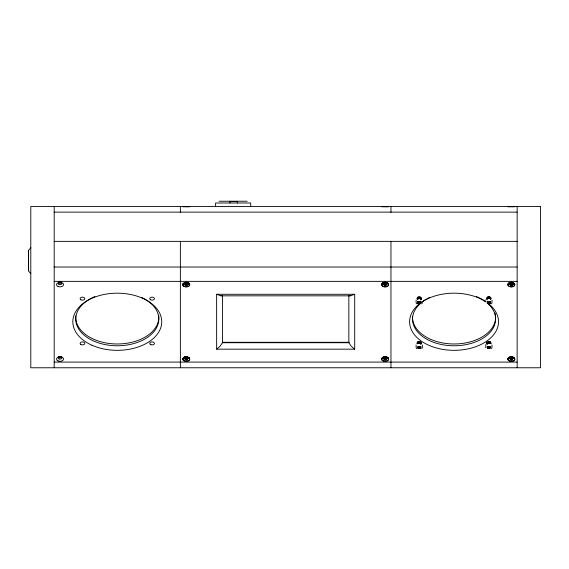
<?xml version="1.0" encoding="UTF-8"?>
<svg xmlns="http://www.w3.org/2000/svg" width="569" height="569" viewBox="0 0 569 569"><rect width="100%" height="100%" fill="white"/><g stroke="black" fill="none" stroke-linecap="round" stroke-linejoin="round"><path stroke-width="0.85" d="M184.612 283.12C186.283 284.244 185.33 281.875 184.612 283.134M383.606 283.028L384.48 283.447L384.274 282.949M417.888 342.275L417.895 342.652M487.377 298.533L487.171 297.786M420.946 343.918L419.922 342.83L418.002 343.349M188.787 358.093L188.119 358.15M387.66 283.575L386.92 283.767M387.688 358.107L387.012 358.15M513.224 358.15L513.693 357.986M420.939 343.996L419.794 342.787L417.696 343.491M512.925 283.753C514.532 282.516 513.814 284.898 512.925 283.732M187.173 357.346L187.158 357.51A2.127 1.366 0 0 0 187.244 357.901L186.76 357.908M386.074 357.346L386.052 357.51A2.127 1.366 0 0 0 386.138 357.88L385.654 357.908M490.222 298.028L490.229 297.317L490.172 298.22M490.222 342.773L490.201 342.417M487.156 343.996C486.822 342.118 490.144 341.663 490.578 343.37M420.605 343.32L419.666 342.318L418.08 342.794M487.299 298.881C486.282 296.492 491.851 296.655 490.229 298.903C490.656 296.961 487.156 297.274 487.164 298.917M490.215 343.32L490.201 342.965M487.156 344.046C487.292 341.677 490.563 343.783 490.528 342.673C489.817 341.329 486.566 341.869 487.299 343.626M490.578 297.203L490.229 297.836M485.706 300.276L485.784 299.799M187.407 283.398L187.365 283.255A1.394 0.896 0 0 1 187.386 283.021L187.158 283.056A2.127 1.366 0 0 0 187.244 283.447C185.537 282.964 189.577 284.23 187.123 285.033C186.17 285.688 184.562 285.012 185.188 283.632M386.301 283.398L386.266 283.255A1.394 0.896 0 0 1 386.28 283.021L386.052 283.056A2.127 1.366 0 0 0 386.138 283.447L385.547 283.398L386.301 283.383M512.52 282.949L512.264 283.056A2.127 1.366 0 0 0 512.349 283.433C510.457 283.099 514.589 283.696 512.37 285.019C511.346 285.595 509.696 285.183 510.301 283.632M485.784 344.544L485.784 347.737M417.603 297.196L417.888 298.967L417.959 297.324M490.578 297.281L490.215 297.907M186.76 357.887L187.365 357.702M386.351 357.972L385.654 357.887M511.865 357.887L512.477 357.702M417.923 297.487L417.895 297.907M417.923 342.232L417.938 342.694M184.612 357.588C185.11 356.301 186.532 358.996 184.612 357.574A1.757 1.131 0 0 1 185.188 357.062M510.742 357.894C508.971 357.346 510.571 357.759 510.272 357.467M187.87 283.661C188.311 284.955 189.712 282.523 187.82 283.753M386.714 283.732C387.51 284.877 388.407 282.523 386.714 283.753M387.02 358.52L386.714 358.186L387.219 357.88M513.43 357.88L512.925 358.342M490.186 298.547C490.186 296.662 486.523 298.192 487.306 298.746M487.263 343.704A1.714 1.102 0 0 0 487.164 343.975C486.367 340.682 491.965 342.246 490.229 342.943M187.983 283.846L188.766 283.575L188.495 283.846M420.889 298.924C421.167 297.046 417.575 297.189 417.554 298.917M490.506 298.924L490.464 298.256L489.383 297.601L487.932 297.793L487.498 298.448M417.952 342.986L417.881 343.406A1.714 1.102 0 0 1 420.534 343.363L419.68 342.858M420.726 298.256L420.953 297.829M490.172 342.965L490.165 342.438M487.263 342.232L487.377 343.278L487.27 342.282M512.52 282.935L512.491 283.021A1.394 0.896 0 0 0 512.477 283.27L512.513 283.398M187.173 357.36L187.386 357.474A1.394 0.896 0 0 0 187.365 357.723M386.074 357.36L386.28 357.474A1.394 0.896 0 0 0 386.266 357.723M512.285 357.36L512.491 357.474A1.394 0.896 0 0 0 512.477 357.723M417.582 299.045L419.502 298L420.96 298.945M487.192 299.045L487.334 297.879L488.543 297.146A2.34 1.501 0 0 1 491.125 299.045M420.825 343.263C421.373 341.407 417.205 341.507 417.575 343.377C417.276 341.436 421.515 341.322 420.818 343.342M422.333 302.993L421.778 303.803M487.526 297.886C488.245 296.428 491.481 297.359 490.364 299.052M222.493 295.347L222.493 342.73L220.054 346.258L216.64 349.174L216.64 294.28L354.7 294.28L354.7 349.174L216.64 349.174M382.318 283.931L383.534 283.817M508.608 283.967L509.767 284.052L509.241 283.376M420.818 298.59C421.537 296.335 416.202 297.004 417.881 299.102L417.589 298.12L418.386 297.345M487.526 298.405C487.889 297.139 491.125 297.544 490.243 298.789M513.231 358.506L514.077 358.143L513.43 357.901M490.542 342.175L490.229 342.581M384.36 357.375C382.923 356.656 384.58 358.783 384.274 357.417M510.571 357.375L510.699 357.901M183.865 283.39C185.892 284.507 182.315 283.817 183.943 283.49M183.887 357.794L183.488 358.271M382.781 357.794L382.318 358.385L383.307 358.52M509.013 357.908L509.767 358.52M490.535 342.254L490.215 342.659M382.318 283.831L382.766 283.419M417.561 302.736C418.165 300.581 422.347 302.039 420.1 303.682L418.407 303.682L417.561 302.736L417.561 301.577M420.1 348.427C422.995 345.888 415.498 345.86 418.407 348.427L420.1 348.427L420.1 347.261L420.939 346.322M490.556 302.736C489.987 300.581 485.72 302.039 488.024 303.682L489.71 303.682L490.556 302.736L490.556 301.577M489.71 348.427C492.612 345.888 485.108 345.86 488.024 348.427L489.71 348.427L490.129 346.791M417.952 298.241C418.521 296.982 421.572 297.58 420.754 299.052M420.754 343.804C421.601 342.012 417.845 341.777 417.554 343.406C417.945 341.841 421.615 342.111 420.74 343.875M420.463 343.463C421.11 342.254 418.791 342.104 418.187 342.773M417.817 297.253L417.546 298.042L418.002 298.697M487.576 297.843L488.43 297.26M420.733 342.929L420.946 342.275M487.27 297.53L488.323 296.819M420.726 343L420.953 342.346M513.601 283.846L513.828 283.526L513.174 283.931M513.131 283.782L513.601 283.831M487.612 343.349L488.814 342.751L490.506 343.47M417.888 298.526C416.508 299.017 420.278 296.257 420.633 298.391C420.327 297.16 417.632 297.487 417.952 298.86M512.349 357.24L512.264 357.51A2.127 1.366 0 0 0 512.349 357.88L511.83 357.78M420.1 303.682L420.1 302.516L420.939 301.577L420.519 301.101M421.778 348.555L422.333 347.737L422.411 345.02M487.597 301.101L487.178 301.577L488.024 302.516L488.024 303.682M489.71 303.682L490.129 302.047M491.388 303.803L491.943 302.993L492.021 300.276M491.388 348.555L491.943 347.737L492.021 345.02M30.79 247.807L28.45 250.381L28.45 270.965L30.79 273.54M183.979 283.853L184.498 283.945L184.164 283.675M509.084 283.874L509.611 283.924M509.148 357.787L508.515 358.356L509.518 358.52M509.276 358.107L509.611 358.378M188.282 358.52L188.972 358.072L188.325 357.901M418.087 343.32L419.581 342.837L420.626 343.47M487.704 343.32L488.821 342.837L490.186 343.292M487.427 297.253L488.309 296.762M418.108 297.658L418.542 297.359M489.817 298.426A1.714 1.102 0 0 0 487.768 298.497L488.814 298.007L490.158 298.405L490.471 297.31M490.122 343.107L490.563 342.275M490.108 298.433L490.478 297.381M490.108 343.178L490.563 342.346M185.188 284.194L186.148 283.782L187.421 284.194M185.188 358.648L186.148 358.228L187.421 358.648M185.188 358.193C184.278 360.234 188.332 360.234 187.421 358.193M384.082 284.194L385.042 283.782L386.315 284.194M384.082 283.632C383.086 285.866 387.411 285.787 386.344 283.547M384.082 358.648L385.042 358.228L386.315 358.648M384.082 358.193C383.172 360.234 387.226 360.234 386.315 358.193M510.301 284.194L511.254 283.782L512.527 284.194M510.301 358.648L511.574 358.228L512.527 358.648M510.301 358.193C509.39 360.234 513.437 360.234 512.527 358.193M387.596 283.746L386.963 283.917M490.314 297.381L489.603 297.288M487.498 298.526L489.176 298.028L490.578 298.945M418.386 342.097L417.874 343.363L419.083 342.851M188.325 357.88L187.82 358.2L188.126 358.52M183.915 357.773L184.498 358.513M382.809 357.773L383.648 358.406M354.7 294.28L350.326 295.83L221.014 295.83L216.64 294.28M418.279 298.405L420.455 298.384L418.165 298.384M487.889 298.405L490.073 298.384L487.775 298.384M418.542 342.104L417.902 343.05M187.407 206.583L185.174 206.583M386.301 206.583L384.068 206.583M512.513 206.583L510.279 206.583M188.119 358.164L188.588 357.972M387.012 358.164L387.482 357.972M513.224 358.164L513.693 357.972M509.824 283.198L510.742 283.426L510.272 283.035M418.194 297.473L420.562 297.452L420.96 299.024M488.046 296.961L488.593 296.776M222.187 295.546L221.014 295.83M188.495 283.831L187.983 283.824M488.401 342.915C486.182 343.804 489.304 341.407 490.144 342.766M185.188 283.839L186.305 284.258L187.421 283.839M384.082 283.839L385.199 284.258L386.315 283.839M185.188 358.292L186.305 358.712L187.421 358.292M510.301 283.839L511.41 284.258L512.527 283.839M384.082 358.292L385.199 358.712L386.315 358.292M510.301 358.292L511.41 358.712L512.527 358.292M418.371 296.94L420.463 297.004M184.712 283.049L185.38 283.298M383.606 283.049L384.089 282.779M384.274 283.312L383.741 283.12L384.274 283.298M185.167 357.467L185.188 357.567M510.187 282.914L509.717 283.12M510.457 282.978L510.699 283.447M383.741 357.574L384.061 357.488M510.187 357.382L510.549 357.304M510.457 357.424L510.742 357.78M387.219 357.901L387.873 358.093L387.176 358.52M219.108 201.234L247.188 201.234M230.957 201.59L236.533 201.59M183.438 206.554L185.643 206.554M186.653 206.554L187.407 206.746M187.784 206.554L188.958 206.554M382.297 206.554L384.537 206.554M385.533 206.554L386.301 206.746M386.678 206.554L387.852 206.554M508.494 206.554L510.642 206.554M512.541 206.554L511.816 206.554M512.889 206.554L514.063 206.554M182.855 206.782L189.726 206.782M381.749 206.782L388.62 206.782M507.961 206.782L514.831 206.782M54.19 212.123L517.15 212.123M54.19 241.363L517.15 241.363M54.19 267.032L517.15 267.032M54.19 281.363L517.15 281.363M417.987 302.047L418.407 302.516L420.1 302.516M488.024 302.516L489.71 302.516M222.209 342.282L349.131 342.282M222.493 342.73L348.847 342.73L351.286 346.258L354.7 349.174M417.987 346.791L418.407 347.261L420.1 347.261M487.178 346.322L488.024 347.261L489.71 347.261M54.19 362.09L517.15 362.09M488.999 342.83L490.151 343.313A1.714 1.102 0 0 0 487.469 343.456C487.526 341.869 490.499 341.933 490.57 343.448M350.326 295.83L349.153 295.546M489.07 296.741L489.44 296.783M382.475 283.974L383.307 284.066M183.581 283.974L184.413 284.066M184.413 358.52L183.424 358.385M186.774 357.759L187.244 357.901M510.485 283.312L509.952 283.12L510.485 283.298M185.38 283.312L185.167 283.021M489.774 343.363L488.984 343.207A1.38 0.889 0 0 1 489.625 343.356M420.164 343.363L419.374 343.207A1.38 0.889 0 0 1 420.007 343.356M489.781 341.62L490.314 341.926M420.534 298.334L418.151 298.419A1.714 1.102 0 0 1 420.199 298.426M416.764 303.832L416.174 302.993L416.095 300.276M416.764 348.584L416.174 347.737L416.095 345.02M509.049 283.476L508.892 283.831M490.158 298.405L490.578 299.024M383.029 283.376L383.534 283.831M490.094 342.794L487.946 342.595L487.249 343.918M418.002 343.441L417.561 342.531L418.35 341.628L417.554 342.481L417.987 343.491M417.973 297.779L417.603 297.374M417.866 298.135L417.923 297.551M417.852 298.184L417.539 297.402M420.583 342.417L420.619 342.609M487.391 298.483L487.156 297.992M417.61 297.324L417.938 298.469M487.292 342.652L487.156 342.147M487.284 342.702L487.156 342.197M417.539 342.147L417.866 342.879L417.539 342.197M517.15 206.504L517.15 367.766M511.41 284.258L511.41 285.439M511.41 358.712L511.41 359.893M488.024 347.261L488.024 348.427M418.407 302.516L418.407 303.682M418.407 347.261L418.407 348.427M390.967 206.504L390.967 212.351M390.967 241.313L390.967 367.766M385.199 284.258L385.199 285.439M385.199 358.712L385.199 359.893M348.847 295.347L348.847 342.73M250.701 206.504L250.701 202.991L215.601 202.991L215.601 206.504M237.486 201.234L237.486 202.991M230.004 201.234L230.004 202.991M186.305 284.258L186.305 285.439M186.305 358.712L186.305 359.893M180.373 206.504L180.373 212.351M180.373 241.313L180.373 367.766M54.19 206.504L54.19 367.766M28.564 250.965L28.564 270.382M512.968 358.321A1.757 1.131 0 0 1 512.818 358.534M511.844 359.046A1.757 1.131 0 0 1 511.481 359.096M512.968 283.867A1.757 1.131 0 0 1 512.818 284.087M511.844 284.592A1.757 1.131 0 0 1 511.481 284.642M489.013 304.095A44.46 28.578 0 0 1 484.368 342.666A44.46 28.578 0 0 1 424.182 342.922A44.46 28.578 0 0 1 418.756 304.394M421.771 302.111A44.46 28.578 0 0 1 485.947 301.847M488.259 303.917A41.537 26.7 0 0 1 481.623 339.046A41.537 26.7 0 0 1 426.579 339.088A41.537 26.7 0 0 1 419.801 303.974M421.75 302.295A41.537 26.7 0 0 1 426.387 299.159M427.042 298.789A41.537 26.7 0 0 1 429.78 297.409M476.452 296.584A41.537 26.7 0 0 1 478.607 297.537M479.304 297.872A41.537 26.7 0 0 1 481.971 299.301M482.612 299.678A41.537 26.7 0 0 1 485.606 301.705M486.836 299.408A2.34 1.501 0 0 1 488.558 297.16M416.992 299.045A2.34 1.501 0 0 1 419.559 297.16A2.34 1.501 0 0 1 421.28 299.408M486.609 343.79A2.34 1.501 0 0 1 488.863 341.898A2.34 1.501 0 0 1 491.125 343.79M416.992 343.79A2.34 1.501 0 0 1 419.253 341.898A2.34 1.501 0 0 1 421.515 343.79M495.535 315.845A41.537 26.7 0 0 1 454.659 343.975A41.537 26.7 0 0 1 412.539 316.613M495.073 313.064A41.537 26.7 0 0 1 495.357 314.451M144.953 299.159A41.537 26.7 0 0 1 146.461 338.071A41.537 26.7 0 0 1 85.947 336.592A41.537 26.7 0 0 1 92.036 297.872M92.733 297.537A41.537 26.7 0 0 1 94.888 296.584M141.56 297.409A41.537 26.7 0 0 1 144.298 298.789M158.694 315.219A41.537 26.7 0 0 1 117.769 343.975A41.537 26.7 0 0 1 75.805 315.845M61.708 282.523A1.757 1.131 0 0 1 60.037 283.305A1.757 1.131 0 0 1 58.372 282.523M61.644 357.09A1.757 1.131 0 0 1 60.037 357.759A1.757 1.131 0 0 1 58.436 357.09M61.175 356.393A1.166 0.754 0 0 1 60.008 357.14A1.166 0.754 0 0 1 58.835 356.393M61.175 281.783A1.166 0.754 0 0 1 60.008 282.537L58.991 282.16A1.166 0.754 0 0 1 58.835 281.783M186.938 284.55A1.757 1.131 0 0 1 185.857 284.621M420.776 343.591A1.714 1.102 0 0 1 420.925 343.861M490.144 298.611A1.714 1.102 0 0 1 490.542 299.109M417.653 298.953A1.714 1.102 0 0 1 417.859 298.711M420.776 298.846A1.714 1.102 0 0 1 420.925 299.109M183.872 286.022A3.435 2.212 0 0 1 182.898 284.749M182.869 284.457A3.435 2.212 0 0 1 183.133 283.611M184.591 282.544A3.435 2.212 0 0 1 188.026 282.544M189.029 283.113A3.435 2.212 0 0 1 189.285 283.355M508.238 285.304A3.435 2.212 0 0 1 508.003 284.173M508.437 283.355A3.435 2.212 0 0 1 513.131 282.544M381.884 283.888A3.435 2.212 0 0 1 383.485 282.544M383.883 282.416A3.435 2.212 0 0 1 386.515 282.416M387.93 283.113A3.435 2.212 0 0 1 388.378 283.611M183.872 360.476A3.435 2.212 0 0 1 183.332 360.013M184.214 357.161A3.435 2.212 0 0 1 187.621 356.87M189.029 357.567A3.435 2.212 0 0 1 189.285 357.809M184.697 357.389A1.622 1.038 0 0 1 184.811 357.126M508.437 360.013A3.435 2.212 0 0 1 508.238 358.065M509.696 356.998A3.435 2.212 0 0 1 512.726 356.87M382.226 357.809A3.435 2.212 0 0 1 385.426 356.706A3.435 2.212 0 0 1 388.378 358.065M184.164 358.107L184.498 358.392L184.164 358.129M383.065 283.654L383.392 283.945L383.065 283.675M383.065 358.107L383.392 358.392L383.065 358.129M540.55 206.504L30.79 206.504L30.79 367.766L540.55 367.766L540.55 206.504M509.241 360.874A3.506 2.255 0 0 0 514.789 359.281A3.506 2.255 0 0 0 509.874 356.991A3.506 2.255 0 0 0 509.241 360.874M509.547 286.548A3.506 2.255 0 0 0 514.81 284.592A3.506 2.255 0 0 0 509.547 282.644A3.506 2.255 0 0 0 509.547 286.548M59.162 358.947A1.757 1.131 0 0 0 61.793 357.972A1.757 1.131 0 0 0 59.162 356.998A1.757 1.131 0 0 0 59.162 358.947M57.974 360.874A3.506 2.255 0 0 0 63.529 359.281A3.506 2.255 0 0 0 58.614 356.991A3.506 2.255 0 0 0 57.974 360.874M59.162 284.5A1.757 1.131 0 0 0 61.793 283.518A1.757 1.131 0 0 0 59.162 282.544A1.757 1.131 0 0 0 59.162 284.5M57.974 286.42A3.506 2.255 0 0 0 63.529 284.834A3.506 2.255 0 0 0 58.614 282.537A3.506 2.255 0 0 0 57.974 286.42M92.05 345.291A44.46 28.578 0 0 0 161.596 324.038A44.46 28.578 0 0 0 98.195 295.951A44.46 28.578 0 0 0 92.05 345.291M80.819 299.721A2.34 1.501 0 0 0 84.731 299.045A2.34 1.501 0 0 0 81.872 297.203A2.34 1.501 0 0 0 80.819 299.721M150.436 299.721A2.34 1.501 0 0 0 154.348 299.045A2.34 1.501 0 0 0 151.482 297.203A2.34 1.501 0 0 0 150.436 299.721M80.819 344.465A2.34 1.501 0 0 0 84.731 343.79A2.34 1.501 0 0 0 81.872 341.948A2.34 1.501 0 0 0 80.819 344.465M150.92 344.7A2.34 1.501 0 0 0 154.427 343.399A2.34 1.501 0 0 0 150.92 342.097A2.34 1.501 0 0 0 150.92 344.7M184.47 361.002A3.506 2.255 0 0 0 189.733 359.046A3.506 2.255 0 0 0 184.47 357.097A3.506 2.255 0 0 0 184.47 361.002M184.591 361.016A3.435 2.212 0 0 0 189.74 359.103A3.435 2.212 0 0 0 184.591 357.19A3.435 2.212 0 0 0 184.591 361.016M184.47 286.548A3.506 2.255 0 0 0 189.733 284.592A3.506 2.255 0 0 0 184.47 282.644A3.506 2.255 0 0 0 184.47 286.548M184.591 286.563A3.435 2.212 0 0 0 189.74 284.649A3.435 2.212 0 0 0 184.591 282.736A3.435 2.212 0 0 0 184.591 286.563M383.058 360.874A3.506 2.255 0 0 0 388.606 359.281A3.506 2.255 0 0 0 383.691 356.991A3.506 2.255 0 0 0 383.058 360.874M383.485 361.016A3.435 2.212 0 0 0 388.641 359.103A3.435 2.212 0 0 0 383.485 357.19A3.435 2.212 0 0 0 383.485 361.016M383.364 286.548A3.506 2.255 0 0 0 388.627 284.592A3.506 2.255 0 0 0 383.364 282.644A3.506 2.255 0 0 0 383.364 286.548M383.485 286.563A3.435 2.212 0 0 0 388.641 284.649A3.435 2.212 0 0 0 383.485 282.736A3.435 2.212 0 0 0 383.485 286.563M418.059 348.256A1.686 1.088 0 0 0 420.882 347.766A1.686 1.088 0 0 0 418.812 346.436A1.686 1.088 0 0 0 418.059 348.256M487.669 348.256A1.686 1.088 0 0 0 490.499 347.766A1.686 1.088 0 0 0 488.43 346.436A1.686 1.088 0 0 0 487.669 348.256M487.669 303.505A1.686 1.088 0 0 0 490.499 303.021A1.686 1.088 0 0 0 488.43 301.691A1.686 1.088 0 0 0 487.669 303.505M418.059 303.505A1.686 1.088 0 0 0 420.882 303.021A1.686 1.088 0 0 0 418.812 301.691A1.686 1.088 0 0 0 418.059 303.505M185.636 285.396A1.337 0.861 0 0 0 187.642 284.649A1.337 0.861 0 0 0 185.636 283.903A1.337 0.861 0 0 0 185.636 285.396M510.742 285.396A1.337 0.861 0 0 0 512.754 284.649A1.337 0.861 0 0 0 510.742 283.903A1.337 0.861 0 0 0 510.742 285.396M509.696 286.563A3.435 2.212 0 0 0 514.853 284.649A3.435 2.212 0 0 0 509.696 282.736A3.435 2.212 0 0 0 509.696 286.563M384.53 285.396A1.337 0.861 0 0 0 386.543 284.649A1.337 0.861 0 0 0 384.53 283.903A1.337 0.861 0 0 0 384.53 285.396M185.636 359.843A1.337 0.861 0 0 0 187.642 359.103A1.337 0.861 0 0 0 185.636 358.356A1.337 0.861 0 0 0 185.636 359.843M510.742 359.843A1.337 0.861 0 0 0 512.754 359.103A1.337 0.861 0 0 0 510.742 358.356A1.337 0.861 0 0 0 510.742 359.843M509.696 361.016A3.435 2.212 0 0 0 514.853 359.103A3.435 2.212 0 0 0 509.696 357.19A3.435 2.212 0 0 0 509.696 361.016M384.53 359.843A1.337 0.861 0 0 0 386.543 359.103A1.337 0.861 0 0 0 384.53 358.356A1.337 0.861 0 0 0 384.53 359.843"/></g></svg>
